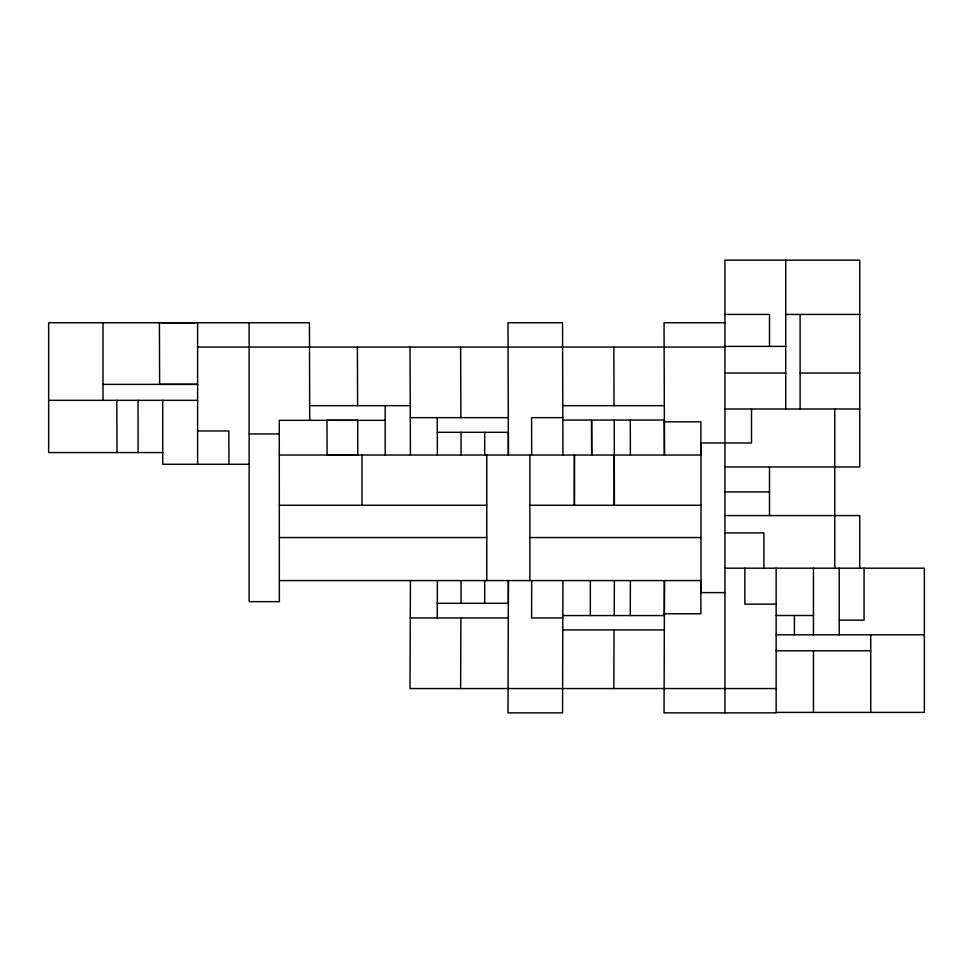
<?xml version="1.0" encoding="UTF-8"?>
<svg xmlns="http://www.w3.org/2000/svg" width="973" height="973" viewBox="0 0 973 973"><rect width="100%" height="100%" fill="white"/><g stroke="black" fill="none" stroke-linecap="round" stroke-linejoin="round"><path stroke-width="1.46" d="M484.676 603.296L484.712 580.577M614.255 615.556L614.352 580.577M630.285 615.556L630.382 580.577M664.413 580.577L664.328 615.556L562.808 615.556M410.424 580.577L410.01 688.543L776.15 688.543M437.242 617.952L437.376 580.577M460.63 688.543L460.898 617.952M531.708 580.577L531.574 617.952L562.808 617.952M562.941 580.577L562.54 712.856L507.991 712.856L508.393 580.577L508.356 603.296L437.291 603.296M613.829 688.543L614.048 629.932M664.462 580.577L664.048 712.856L776.15 712.856L776.15 568.183M724.946 314.425L769.497 314.425L769.497 346.388M785.746 314.425L859.743 314.425M309.718 420.324L309.438 322.744L48.65 322.744L48.65 452.567L162.746 452.567M161.36 322.744L195.014 322.744M724.946 322.744L664.048 322.744L664.462 455.023M724.946 346.388L785.746 346.388M197.604 347.057L724.946 347.057M724.946 373.036L785.746 373.036M800.122 373.036L859.743 373.036M103.004 384.359L197.604 384.359L159.633 384.359L159.402 322.744M48.65 400.341L197.604 400.341M309.657 405.668L410.229 405.668M562.759 405.668L664.279 405.668M724.946 409.001L859.743 409.001M410.278 417.66L508.259 417.66M562.808 417.66L531.574 417.66L531.708 455.023M562.808 420.056L664.328 420.056L664.413 455.023M385.186 420.324L279.275 420.324L279.36 601.655L249.137 601.655L249.137 322.744M664.34 421.82L700.888 421.82L700.888 455.023M197.604 430.978L228.837 430.978L228.959 464.279M437.291 432.316L508.356 432.316L508.393 455.023L507.991 322.744L562.54 322.744L562.941 455.023M249.137 433.958L279.36 433.958M700.888 442.97L751.509 442.97L751.509 409.001M279.275 455.023L700.998 455.023M249.137 464.279L162.746 464.279L162.746 400.341M724.946 466.943L859.743 466.943L859.743 260.144L724.946 260.144L724.946 712.856M724.946 491.924L769.497 491.924M279.36 505.267L486.792 505.267M529.884 505.267L700.998 505.267M724.946 515.568L859.743 515.568L859.743 568.183M724.946 532.888L763.902 532.888L763.902 568.183M279.36 537.546L486.792 537.546M529.884 537.546L700.998 537.546M724.946 568.183L924.35 568.183L924.35 712.382L776.15 712.382M279.36 580.577L700.998 580.577M700.888 592.63L724.946 592.63M776.15 604.16L744.844 604.16L744.844 568.183M664.34 613.781L700.888 613.781L700.888 580.577M776.15 615.52L813.452 615.52M410.278 617.952L508.259 617.952M839.237 620.142L864.073 620.142L864.073 568.183M562.759 629.932L664.279 629.932M776.15 634.797L924.35 634.797M776.15 650.779L870.738 650.779M613.829 347.057L614.048 405.668M460.63 347.057L460.898 417.66M437.242 417.66L437.376 455.023M410.01 347.057L410.424 455.023M357.395 347.057L357.614 405.668M116.809 400.341L117.015 452.567M630.285 420.056L630.382 455.023M614.255 420.056L614.389 505.267M484.676 432.316L484.712 455.023M870.738 634.797L870.738 712.382M839.237 568.183L839.237 634.797M834.761 409.001L834.761 568.183M813.452 568.183L813.452 634.797M813.452 650.779L813.452 712.382M800.122 314.425L800.122 409.001M794.406 615.52L794.406 634.797M785.746 260.144L785.746 409.001M769.497 466.943L769.497 515.568M700.998 442.97L700.998 592.63M614.17 455.023L614.17 505.267M590.331 580.577L590.331 615.556M529.884 455.023L529.884 580.577M486.792 455.023L486.792 580.577M461.044 432.316L461.044 455.023M461.044 580.577L461.044 603.296M385.186 405.668L385.186 455.023M361.98 455.023L361.98 505.267M197.604 322.744L197.604 464.279M138.057 400.341L138.069 452.567M103.004 322.744L103.004 400.341M357.675 420.324L326.964 420.263L327.098 455.023L357.796 455.023L357.675 420.324M591.718 455.023L591.596 420.056L591.669 455.023M574.423 505.267L574.423 455.023L574.374 505.267"/></g></svg>
